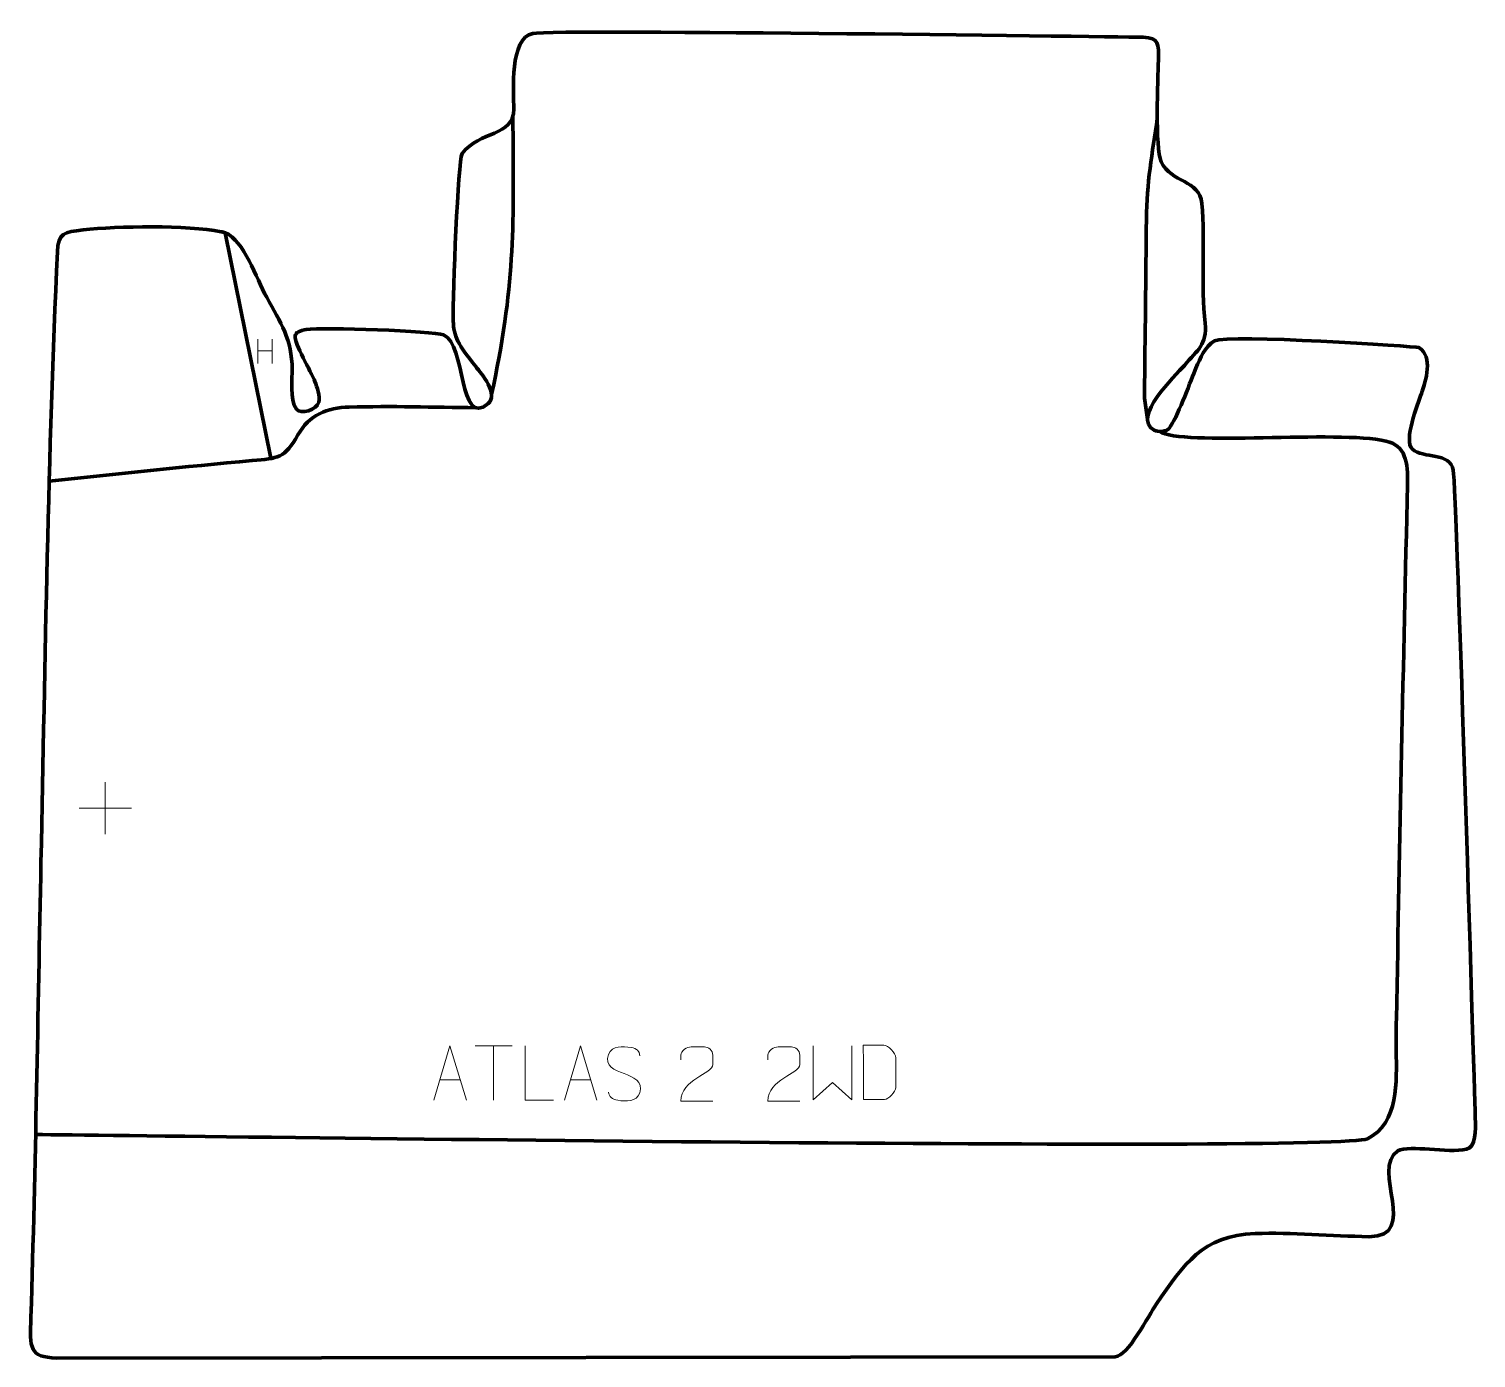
# Model space of a CAD drawing. Header units: millimetres. Extents: x -135 to 1880, y 274 to 885.
# Drawn here: x 1215 to 1880, y 274 to 885 of the extents above; entities outside this region: 2.
import ezdxf

# ---------------------------------------------------------------- set-up
doc = ezdxf.new("R2010")
doc.units = ezdxf.units.MM
doc.header["$MEASUREMENT"] = 0
doc.layers.add('layer 2', color=7, linetype='Continuous')
doc.layers.add('layer 3', color=7, linetype='Continuous')

msp = doc.modelspace()

# ---------------------------------------------------------------- linework, layer by layer
at = {"layer": 'layer 2', "color": 142, "lineweight": 158}
for points, knots in [([(1437.5109, 844.9085), (1437.6894, 794.1178), (1438.8673, 770.8552), (1428.4926, 720.578), (1428.4926, 720.578), (1428.2188, 719.2516), (1427.9443, 717.9253), (1427.6697, 716.5991)], [0, 0, 0, 0, 0.33333333, 0.33333333, 0.33333333, 0.33333333, 1, 1, 1, 1]), ([(1733.7432, 843.7857), (1731.5061, 827.9378), (1728.8548, 813.6196), (1728.7338, 797.527), (1728.7338, 797.527), (1728.5309, 770.5395), (1728.167, 743.5497), (1727.8646, 716.5625), (1727.8646, 716.5625), (1727.8646, 716.5625), (1727.8478, 715.0632), (1727.8478, 715.0632), (1727.8478, 715.0632), (1727.8478, 715.0632), (1729.312, 705.4046), (1729.312, 705.4046)], [0, 0, 0, 0, 0.2, 0.2, 0.2, 0.2, 0.4, 0.4, 0.4, 0.4, 0.6, 0.6, 0.6, 0.6, 1, 1, 1, 1]), ([(1420.3977, 710.661), (1401.0347, 710.8699), (1381.6124, 711.5215), (1362.2585, 710.963), (1362.2585, 710.963), (1351.9752, 710.6443), (1343.7651, 707.4304), (1338.5982, 698.1358), (1338.5982, 698.1358), (1332.5449, 687.2469), (1329.6195, 687.47), (1317.5915, 686.38), (1317.5915, 686.38), (1286.4515, 683.5581), (1255.3674, 680.1054), (1224.2718, 676.8272)], [0, 0, 0, 0, 0.2, 0.2, 0.2, 0.2, 0.4, 0.4, 0.4, 0.4, 0.6, 0.6, 0.6, 0.6, 1, 1, 1, 1]), ([(1218.0598, 376.3951), (1278.665, 375.9978), (1817.238, 368.0916), (1830.3526, 374.4949), (1830.3526, 374.4949), (1845.013, 381.6527), (1843.6617, 401.142), (1843.6394, 414.8818), (1843.6394, 414.8818), (1843.6482, 419.7831), (1843.6057, 424.6725), (1843.6826, 429.5745), (1843.6826, 429.5745), (1845.2818, 511.4825), (1846.7895, 593.4997), (1848.8326, 675.3837), (1848.8326, 675.3837), (1849.0906, 685.7214), (1847.8889, 693.2732), (1838.8419, 695.3535), (1838.8419, 695.3535), (1816.7858, 700.425), (1744.9948, 692.8472), (1734.7287, 699.7663)], [0, 0, 0, 0, 0.14285714, 0.14285714, 0.14285714, 0.14285714, 0.28571429, 0.28571429, 0.28571429, 0.28571429, 0.42857143, 0.42857143, 0.42857143, 0.42857143, 0.57142857, 0.57142857, 0.57142857, 0.57142857, 0.71428571, 0.71428571, 0.71428571, 0.71428571, 1, 1, 1, 1])]:
    msp.add_open_spline(points, degree=3, knots=knots, dxfattribs=at)
msp.add_open_spline([(1305.2119, 791.098), (1305.2119, 791.098), (1326.1716, 687.4339), (1326.1716, 687.4339)], degree=3, dxfattribs=at)
at = {"layer": 'layer 2', "color": 250, "lineweight": 9}
for points in [[(1320.1725, 742.1276), (1320.1725, 742.1276), (1320.1725, 731.0164), (1320.1725, 731.0164)], [(1326.7391, 742.1276), (1326.7391, 742.1276), (1326.7391, 730.9375), (1326.7391, 730.9375)], [(1320.1812, 736.7993), (1320.1812, 736.7993), (1326.7391, 736.7993), (1326.7391, 736.7993)], [(1250.0764, 538.5324), (1250.0764, 538.5324), (1250.0764, 514.5545), (1250.0764, 514.5545)], [(1238.0875, 526.5434), (1238.0875, 526.5434), (1262.0654, 526.5434), (1262.0654, 526.5434)], [(-123.05, 423.359), (-123.05, 423.359), (-123.05, 399.3811), (-123.05, 399.3811)], [(1420.1259, 417.1916), (1420.1259, 417.1916), (1437.1131, 417.1916), (1437.1131, 417.1916)], [(1428.6197, 392.2616), (1428.6197, 392.2616), (1428.6197, 417.2151), (1428.6197, 417.2151)], [(-135.0389, 411.37), (-135.0389, 411.37), (-111.061, 411.37), (-111.061, 411.37)], [(1403.8716, 401.511), (1403.8716, 401.511), (1413.3673, 401.511), (1413.3673, 401.511)], [(1463.8716, 401.511), (1463.8716, 401.511), (1473.3673, 401.511), (1473.3673, 401.511)]]:
    msp.add_open_spline(points, degree=3, dxfattribs=at)
for points, knots in [([(1401.149, 392.2616), (1401.149, 392.2616), (1408.52, 417.2151), (1408.52, 417.2151), (1408.52, 417.2151), (1408.52, 417.2151), (1416.0899, 392.2616), (1416.0899, 392.2616)], [0, 0, 0, 0, 0.33333333, 0.33333333, 0.33333333, 0.33333333, 1, 1, 1, 1]), ([(1456.094, 392.2615), (1456.094, 392.2615), (1443.1449, 392.2615), (1443.1449, 392.2615), (1443.1449, 392.2615), (1443.1449, 392.2615), (1443.1449, 417.2151), (1443.1449, 417.2151)], [0, 0, 0, 0, 0.33333333, 0.33333333, 0.33333333, 0.33333333, 1, 1, 1, 1]), ([(1461.149, 392.2616), (1461.149, 392.2616), (1468.52, 417.2151), (1468.52, 417.2151), (1468.52, 417.2151), (1468.52, 417.2151), (1476.0899, 392.2616), (1476.0899, 392.2616)], [0, 0, 0, 0, 0.33333333, 0.33333333, 0.33333333, 0.33333333, 1, 1, 1, 1]), ([(1488.6223, 404.5166), (1484.374, 405.987), (1479.4659, 407.7828), (1481.471, 413.3031), (1481.471, 413.3031), (1482.9745, 417.443), (1488.1881, 417.0545), (1491.7917, 416.4534), (1491.7917, 416.4534), (1494.6523, 415.9762), (1495.517, 414.763), (1495.8276, 412.6789)], [0, 0, 0, 0, 0.25, 0.25, 0.25, 0.25, 0.5, 0.5, 0.5, 0.5, 1, 1, 1, 1]), ([(1529.4055, 391.7817), (1524.4911, 391.782), (1519.5767, 391.782), (1514.6626, 391.7817), (1514.6626, 391.7817), (1514.6626, 401.714), (1529.3136, 404.3552), (1529.4055, 408.6655), (1529.4055, 408.6655), (1529.4052, 410.0896), (1529.4052, 411.5133), (1529.4055, 412.9366), (1529.4055, 412.9366), (1529.3886, 415.0137), (1527.2658, 416.7385), (1525.5948, 416.7558), (1525.5948, 416.7558), (1523.5216, 416.7554), (1521.4487, 416.7554), (1519.3763, 416.7558), (1519.3763, 416.7558), (1517.5542, 416.7723), (1514.7295, 414.9802), (1514.6626, 412.8866), (1514.6626, 412.8866), (1514.6626, 412.8866), (1514.6626, 410.8318), (1514.6626, 410.8318)], [0, 0, 0, 0, 0.125, 0.125, 0.125, 0.125, 0.25, 0.25, 0.25, 0.25, 0.375, 0.375, 0.375, 0.375, 0.5, 0.5, 0.5, 0.5, 0.625, 0.625, 0.625, 0.625, 0.75, 0.75, 0.75, 0.75, 1, 1, 1, 1]), ([(1569.4055, 391.7817), (1564.4911, 391.782), (1559.5767, 391.782), (1554.6626, 391.7817), (1554.6626, 391.7817), (1554.6626, 401.714), (1569.3136, 404.3552), (1569.4055, 408.6655), (1569.4055, 408.6655), (1569.4052, 410.0896), (1569.4052, 411.5133), (1569.4055, 412.9366), (1569.4055, 412.9366), (1569.3886, 415.0137), (1567.2658, 416.7385), (1565.5948, 416.7558), (1565.5948, 416.7558), (1563.5216, 416.7554), (1561.4487, 416.7554), (1559.3763, 416.7558), (1559.3763, 416.7558), (1557.5542, 416.7723), (1554.7295, 414.9802), (1554.6626, 412.8866), (1554.6626, 412.8866), (1554.6626, 412.8866), (1554.6626, 410.8318), (1554.6626, 410.8318)], [0, 0, 0, 0, 0.125, 0.125, 0.125, 0.125, 0.25, 0.25, 0.25, 0.25, 0.375, 0.375, 0.375, 0.375, 0.5, 0.5, 0.5, 0.5, 0.625, 0.625, 0.625, 0.625, 0.75, 0.75, 0.75, 0.75, 1, 1, 1, 1]), ([(1575.6048, 417.2734), (1575.6048, 417.2734), (1575.6048, 392.3154), (1575.6048, 392.3154), (1575.6048, 392.3154), (1575.6048, 392.3154), (1584.4475, 400.3801), (1584.4475, 400.3801), (1584.4475, 400.3801), (1584.4475, 400.3801), (1593.2899, 392.316), (1593.2899, 392.316), (1593.2899, 392.316), (1593.2899, 392.316), (1593.2899, 417.2734), (1593.2899, 417.2734)], [0, 0, 0, 0, 0.2, 0.2, 0.2, 0.2, 0.4, 0.4, 0.4, 0.4, 0.6, 0.6, 0.6, 0.6, 1, 1, 1, 1]), ([(1598.6612, 392.6102), (1600.993, 392.6106), (1605.9432, 392.5866), (1608.2747, 392.5863), (1608.2747, 392.5863), (1610.1997, 392.4809), (1613.5183, 396.0225), (1613.5071, 398.0398), (1613.5071, 398.0398), (1613.5067, 403.8099), (1613.5067, 405.9796), (1613.5071, 411.7489), (1613.5071, 411.7489), (1613.5028, 413.887), (1610.1283, 417.5471), (1607.9759, 417.5336), (1607.9759, 417.5336), (1605.6502, 417.5336), (1600.9259, 417.5336), (1598.5998, 417.5336), (1598.5998, 417.5336), (1598.6002, 411.7867), (1598.6615, 398.3575), (1598.6612, 392.6102)], [0, 0, 0, 0, 0.14285714, 0.14285714, 0.14285714, 0.14285714, 0.28571429, 0.28571429, 0.28571429, 0.28571429, 0.42857143, 0.42857143, 0.42857143, 0.42857143, 0.57142857, 0.57142857, 0.57142857, 0.57142857, 0.71428571, 0.71428571, 0.71428571, 0.71428571, 1, 1, 1, 1]), ([(1488.6223, 404.5165), (1492.6409, 402.8698), (1497.6704, 400.9815), (1495.8364, 395.6212), (1495.8364, 395.6212), (1494.3766, 391.3548), (1489.4658, 391.6115), (1485.7397, 392.1662), (1485.7397, 392.1662), (1482.9897, 392.576), (1481.7688, 393.7895), (1481.3908, 395.9017)], [0, 0, 0, 0, 0.25, 0.25, 0.25, 0.25, 0.5, 0.5, 0.5, 0.5, 1, 1, 1, 1])]:
    msp.add_open_spline(points, degree=3, knots=knots, dxfattribs=at)
at = {"layer": 'layer 3', "color": 242, "lineweight": 158}
msp.add_open_spline([(1727.3138, 881.0356), (1734.7248, 880.947), (1734.3434, 877.8196), (1734.2648, 870.5408), (1734.2648, 870.5408), (1734.1434, 861.3911), (1732.5495, 830.4802), (1735.5971, 823.7362), (1735.5971, 823.7362), (1740.0179, 813.9533), (1753.1974, 815.6692), (1754.3113, 804.6492), (1754.3113, 804.6492), (1755.8903, 786.9339), (1753.617, 767.0663), (1755.7668, 749.5134), (1755.7668, 749.5134), (1756.6124, 739.5895), (1752.4969, 737.3878), (1746.215, 730.1302), (1746.215, 730.1302), (1742.0277, 725.4121), (1721.7584, 706.3016), (1732.3292, 700.3061), (1732.3292, 700.3061), (1733.9967, 699.3603), (1737.9368, 699.653), (1739.1542, 701.159), (1739.1542, 701.159), (1742.8961, 705.7876), (1748.464, 721.5259), (1751.0473, 727.7023), (1751.0473, 727.7023), (1751.0473, 727.7023), (1751.5393, 728.8787), (1751.5393, 728.8787), (1751.5393, 728.8787), (1753.5188, 733.5248), (1755.692, 738.6605), (1760.0839, 741.4919), (1760.0839, 741.4919), (1766.1784, 744.5522), (1852.7827, 738.9177), (1854.0339, 738.3068), (1854.0339, 738.3068), (1860.8152, 733.8672), (1857.1278, 723.367), (1855.2038, 717.1532), (1855.2038, 717.1532), (1853.6015, 712.2501), (1846.7693, 695.5206), (1851.0205, 691.6544), (1851.0205, 691.6544), (1856.099, 687.0359), (1868.3306, 690.5349), (1869.8475, 681.9246), (1869.8475, 681.9246), (1871.3644, 673.3143), (1879.9591, 384.1687), (1879.9591, 384.1687), (1879.9591, 384.1687), (1880.3187, 378.1472), (1880.1807, 370.5724), (1875.9322, 369.6399), (1875.9322, 369.6399), (1867.1905, 367.7211), (1850.0327, 371.8223), (1844.2936, 368.9554), (1844.2936, 368.9554), (1831.601, 360.4161), (1854.895, 329.3369), (1830.9781, 329.4562), (1830.9781, 329.4562), (1814.0179, 329.6982), (1795.4435, 331.4532), (1778.7664, 330.9067), (1778.7664, 330.9067), (1754.1052, 329.7484), (1746.3799, 317.0827), (1733.3903, 298.5461), (1733.3903, 298.5461), (1729.666, 293.2313), (1720.2687, 274.2581), (1714.3523, 274.2506), (1714.3523, 274.2506), (1714.3523, 274.2506), (1227.7811, 273.6277), (1227.7811, 273.6277), (1227.7811, 273.6277), (1214.9744, 274.0571), (1215.3959, 277.9258), (1215.867, 292.4681), (1215.867, 292.4681), (1218.121, 362.0375), (1219.0463, 432.0571), (1220.5138, 501.6755), (1220.5138, 501.6755), (1222.4846, 595.1686), (1223.7053, 688.8788), (1228.0641, 782.2903), (1228.0641, 782.2903), (1228.4752, 791.101), (1231.1678, 791.4686), (1239.8287, 792.4389), (1239.8287, 792.4389), (1255.8805, 794.2373), (1287.6627, 794.6669), (1303.3006, 791.6249), (1303.3006, 791.6249), (1304.0359, 791.4709), (1304.5107, 791.3367), (1305.2119, 791.098), (1305.2119, 791.098), (1314.0565, 787.5507), (1319.3253, 770.3204), (1324.2853, 761.4685), (1324.2853, 761.4685), (1330.8078, 749.8284), (1335.9258, 742.0065), (1336.0181, 728.2238), (1336.0181, 728.2238), (1336.0403, 724.9078), (1334.9077, 714.1213), (1337.9307, 710.0608), (1337.9307, 710.0608), (1339.9813, 707.3066), (1347.3822, 709.736), (1348.2436, 713.2398), (1348.2436, 713.2398), (1348.9432, 716.0856), (1347.4004, 720.1942), (1346.4325, 722.7343), (1346.4325, 722.7343), (1344.6906, 727.3055), (1336.7621, 740.3561), (1337.3205, 743.6843), (1337.3205, 743.6843), (1337.5932, 745.3096), (1339.6223, 746.1893), (1342.4693, 746.6208), (1342.4693, 746.6208), (1350.1647, 747.7874), (1401.0106, 746.0058), (1405.6316, 744.1662), (1405.6316, 744.1662), (1415.9617, 740.054), (1412.4523, 700.9241), (1426.1051, 712.6047), (1426.1051, 712.6047), (1431.0222, 716.8114), (1423.1295, 726.2766), (1420.3802, 729.6255), (1420.3802, 729.6255), (1412.2567, 739.5205), (1410.2347, 743.8383), (1410.0681, 750.4514), (1410.0681, 750.4514), (1409.7521, 762.9892), (1412.2864, 824.095), (1414.1242, 827.5273), (1414.1242, 827.5273), (1422.2605, 838.275), (1437.8577, 835.1797), (1437.8722, 847.9832), (1437.8722, 847.9832), (1437.8118, 856.154), (1435.898, 880.7032), (1446.6316, 882.7887), (1446.6316, 882.7887), (1457.3652, 884.8742), (1727.3138, 881.0356), (1727.3138, 881.0356)], degree=3, knots=[0, 0, 0, 0, 0.02272727, 0.02272727, 0.02272727, 0.02272727, 0.04545455, 0.04545455, 0.04545455, 0.04545455, 0.06818182, 0.06818182, 0.06818182, 0.06818182, 0.09090909, 0.09090909, 0.09090909, 0.09090909, 0.11363636, 0.11363636, 0.11363636, 0.11363636, 0.13636364, 0.13636364, 0.13636364, 0.13636364, 0.15909091, 0.15909091, 0.15909091, 0.15909091, 0.18181818, 0.18181818, 0.18181818, 0.18181818, 0.20454545, 0.20454545, 0.20454545, 0.20454545, 0.22727273, 0.22727273, 0.22727273, 0.22727273, 0.25, 0.25, 0.25, 0.25, 0.27272727, 0.27272727, 0.27272727, 0.27272727, 0.29545455, 0.29545455, 0.29545455, 0.29545455, 0.31818182, 0.31818182, 0.31818182, 0.31818182, 0.34090909, 0.34090909, 0.34090909, 0.34090909, 0.36363636, 0.36363636, 0.36363636, 0.36363636, 0.38636364, 0.38636364, 0.38636364, 0.38636364, 0.40909091, 0.40909091, 0.40909091, 0.40909091, 0.43181818, 0.43181818, 0.43181818, 0.43181818, 0.45454545, 0.45454545, 0.45454545, 0.45454545, 0.47727273, 0.47727273, 0.47727273, 0.47727273, 0.5, 0.5, 0.5, 0.5, 0.52272727, 0.52272727, 0.52272727, 0.52272727, 0.54545455, 0.54545455, 0.54545455, 0.54545455, 0.56818182, 0.56818182, 0.56818182, 0.56818182, 0.59090909, 0.59090909, 0.59090909, 0.59090909, 0.61363636, 0.61363636, 0.61363636, 0.61363636, 0.63636364, 0.63636364, 0.63636364, 0.63636364, 0.65909091, 0.65909091, 0.65909091, 0.65909091, 0.68181818, 0.68181818, 0.68181818, 0.68181818, 0.70454545, 0.70454545, 0.70454545, 0.70454545, 0.72727273, 0.72727273, 0.72727273, 0.72727273, 0.75, 0.75, 0.75, 0.75, 0.77272727, 0.77272727, 0.77272727, 0.77272727, 0.79545455, 0.79545455, 0.79545455, 0.79545455, 0.81818182, 0.81818182, 0.81818182, 0.81818182, 0.84090909, 0.84090909, 0.84090909, 0.84090909, 0.86363636, 0.86363636, 0.86363636, 0.86363636, 0.88636364, 0.88636364, 0.88636364, 0.88636364, 0.90909091, 0.90909091, 0.90909091, 0.90909091, 0.93181818, 0.93181818, 0.93181818, 0.93181818, 0.95454545, 0.95454545, 0.95454545, 0.95454545, 1, 1, 1, 1], dxfattribs=at)

doc.saveas('drawing.dxf')
